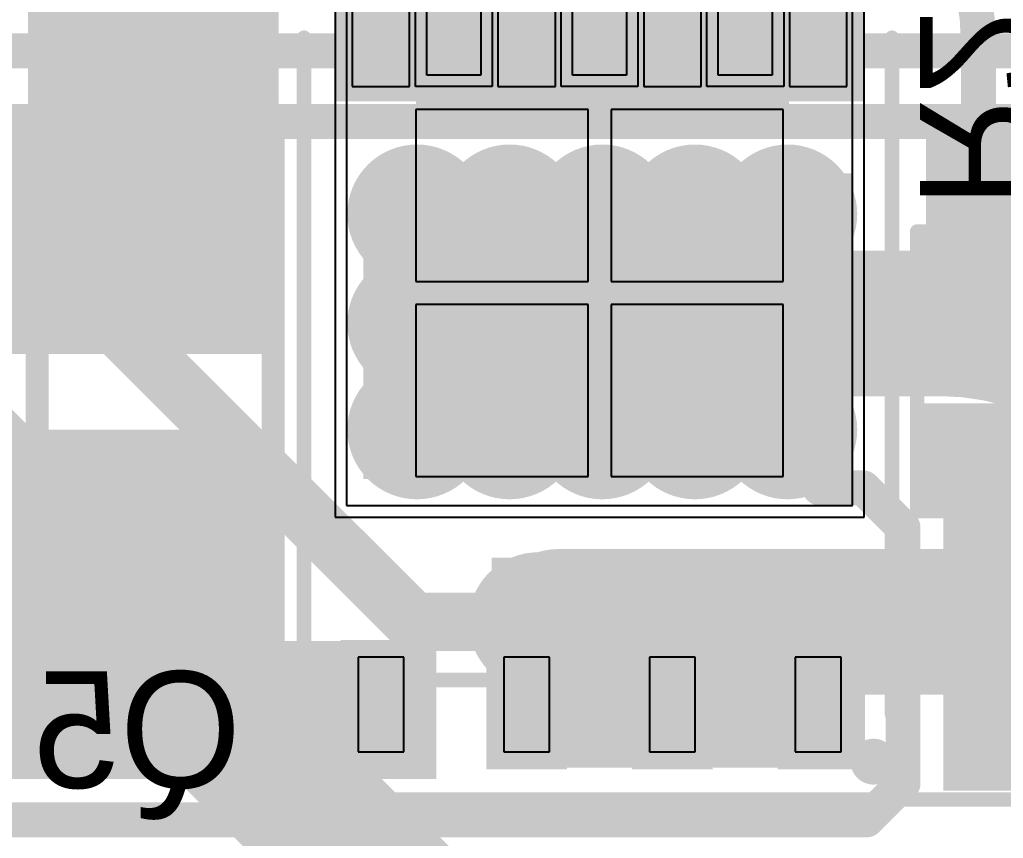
# Model space of a CAD drawing. Header units: millimetres. Extents: x 2.49 to 5.32, y 1.64 to 4.48.
# Drawn here: x 4.255 to 4.5926, y 3.1227 to 3.4037 of the extents above; entities that cross this region are included whole.
import ezdxf

# ---------------------------------------------------------------- set-up
doc = ezdxf.new("R2010")
doc.units = ezdxf.units.MM
doc.header["$MEASUREMENT"] = 0
for name, color, linetype in [('BottomLayer', 5, 'Continuous'), ('BottomOverlay', 54, 'Continuous'), ('BottomPaste', 16, 'Continuous'), ('BottomSolder', 6, 'Continuous'), ('InternalPlane1', 76, 'Continuous'), ('InternalPlane2', 16, 'Continuous'), ('Mechanical2', 216, 'Continuous'), ('MultiLayer', 9, 'Continuous'), ('TopLayer', 1, 'Continuous'), ('TopOverlay', 2, 'Continuous'), ('TopSolder', 216, 'Continuous'), ('ViaHoleLayer', 16, 'Continuous')]:
    doc.layers.add(name, color=color, linetype=linetype)

# ---------------------------------------------------------------- blocks, each defined once
blk = doc.blocks.new('VKME1451J221MV_10')
at = {"layer": 'TopOverlay', "const_width": 0.005}
for points in [[(0.20056, -0.10453), (0.10609, -0.199)], [(0.10609, -0.199), (-0.20126, -0.199)]]:
    blk.add_lwpolyline(points, dxfattribs=at)
at = {"layer": 'TopOverlay', "const_width": 0.0025}
blk.add_lwpolyline([(0.10484, -0.199, 1), (0.10734, -0.199, 1)], format="xyb", close=True, dxfattribs=at)
blk.add_lwpolyline([(0.10484, -0.199, 1), (0.10734, -0.199, 1)], format="xyb", close=True, dxfattribs=at)
blk = doc.blocks.new('VT1H471MI135000CE0_15')
at = {"layer": 'TopOverlay', "const_width": 0.005}
for points in [[(-0.2651, -0.1389), (-0.136, -0.268)], [(-0.136, -0.268), (0.26736, -0.268)]]:
    blk.add_lwpolyline(points, dxfattribs=at)
at = {"layer": 'TopOverlay', "const_width": 0.0025}
blk.add_lwpolyline([(-0.13725, -0.268, 1), (-0.13475, -0.268, 1)], format="xyb", close=True, dxfattribs=at)
blk.add_lwpolyline([(-0.13725, -0.268, 1), (-0.13475, -0.268, 1)], format="xyb", close=True, dxfattribs=at)
blk = doc.blocks.new('R__0603_B_43')
at = {"layer": 'BottomLayer'}
for points in [[(-0.015, -0.0175), (-0.015, 0.0175), (-0.045, -0.0175), (-0.045, 0.0175)], [(0.045, -0.0175), (0.045, 0.0175), (0.015, -0.0175), (0.015, 0.0175)]]:
    blk.add_solid(points, dxfattribs=at)
at = {"layer": 'BottomOverlay', "const_width": 0.005}
for points in [[(-0.048, 0.021), (-0.048, -0.021)], [(-0.048, 0.021), (0.048, 0.021)], [(0.048, 0.021), (0.048, -0.021)], [(-0.048, -0.021), (0.048, -0.021)]]:
    blk.add_lwpolyline(points, dxfattribs=at)
at = {"layer": 'BottomOverlay', "const_width": 0.0025}
for points in [[(-0.04925, 0.021, 1), (-0.04675, 0.021, 1)], [(-0.04925, 0.021, 1), (-0.04675, 0.021, 1)], [(0.04675, 0.021, 1), (0.04925, 0.021, 1)], [(0.04675, 0.021, 1), (0.04925, 0.021, 1)], [(-0.04925, -0.021, 1), (-0.04675, -0.021, 1)], [(-0.04925, -0.021, 1), (-0.04675, -0.021, 1)], [(0.04675, -0.021, 1), (0.04925, -0.021, 1)], [(0.04675, -0.021, 1), (0.04925, -0.021, 1)]]:
    blk.add_lwpolyline(points, format="xyb", close=True, dxfattribs=at)
at = {"layer": 'BottomPaste'}
for points in [[(-0.015, -0.0175), (-0.015, 0.0175), (-0.045, -0.0175), (-0.045, 0.0175)], [(0.045, -0.0175), (0.045, 0.0175), (0.015, -0.0175), (0.015, 0.0175)]]:
    blk.add_solid(points, dxfattribs=at)
at = {"layer": 'BottomSolder'}
for points in [[(-0.011, -0.0215), (-0.011, 0.0215), (-0.049, -0.0215), (-0.049, 0.0215)], [(0.049, -0.0215), (0.049, 0.0215), (0.011, -0.0215), (0.011, 0.0215)]]:
    blk.add_solid(points, dxfattribs=at)
blk = doc.blocks.new('8_P____TDFN_B_69')
at = {"layer": 'BottomLayer'}
for p, q in [((0.1873, 0.08681), (0.01191, 0.08681)), ((0.01191, 0.08681), (0.01191, -0.08681)), ((0.1873, 0.06319), (0.1873, 0.08681)), ((0.15581, 0.03681), (0.15581, 0.06319)), ((0.15581, 0.06319), (0.1873, 0.06319)), ((0.1873, 0.03681), (0.15581, 0.03681)), ((0.1873, 0.01319), (0.1873, 0.03681)), ((0.15581, -0.01319), (0.15581, 0.01319)), ((0.15581, 0.01319), (0.1873, 0.01319)), ((0.1873, -0.01319), (0.15581, -0.01319)), ((0.1873, -0.03681), (0.1873, -0.01319)), ((0.15581, -0.06319), (0.15581, -0.03681)), ((0.15581, -0.03681), (0.1873, -0.03681)), ((0.1873, -0.06319), (0.15581, -0.06319)), ((0.1873, -0.08681), (0.1873, -0.06319)), ((0.01191, -0.08681), (0.1873, -0.08681))]:
    blk.add_line(p, q, dxfattribs=at)
for points in [[(-0.07461, 0.06516), (-0.03819, 0.06516), (-0.07461, 0.08484), (-0.03819, 0.08484)], [(0.15474, 0.06319), (0.18624, 0.06319), (0.15474, 0.08681), (0.18624, 0.08681)], [(-0.07461, 0.01516), (-0.03819, 0.01516), (-0.07461, 0.03484), (-0.03819, 0.03484)], [(0.15474, 0.01319), (0.18624, 0.01319), (0.15474, 0.03681), (0.18624, 0.03681)], [(0.15474, -0.03681), (0.18624, -0.03681), (0.15474, -0.01319), (0.18624, -0.01319)], [(-0.07461, -0.03484), (-0.03819, -0.03484), (-0.07461, -0.01516), (-0.03819, -0.01516)], [(0.15474, -0.08681), (0.18624, -0.08681), (0.15474, -0.06319), (0.18624, -0.06319)], [(-0.07461, -0.08484), (-0.03819, -0.08484), (-0.07461, -0.06516), (-0.03819, -0.06516)]]:
    blk.add_solid(points, dxfattribs=at)
at = {"layer": 'BottomOverlay', "const_width": 0.005}
for points in [[(-0.05974, 0.10138), (0.17254, 0.10138)], [(-0.05974, -0.10038), (0.17254, -0.10038)]]:
    blk.add_lwpolyline(points, dxfattribs=at)
at = {"layer": 'BottomOverlay'}
for points, const_width in [([(-0.06099, 0.10138, 1), (-0.05849, 0.10138, 1)], 0.0025), ([(0.17129, 0.10138, 1), (0.17379, 0.10138, 1)], 0.0025), ([(-0.07206, -0.094, 1), (-0.07994, -0.094, 1)], 0.00787), ([(-0.08191, -0.094, 1), (-0.07797, -0.094, 1)], 0.00394), ([(-0.07403, -0.094, 1), (-0.07009, -0.094, 1)], 0.00394), ([(-0.06099, -0.10038, 1), (-0.05849, -0.10038, 1)], 0.0025), ([(0.17129, -0.10038, 1), (0.17379, -0.10038, 1)], 0.0025)]:
    blk.add_lwpolyline(points, format="xyb", close=True, dxfattribs=dict(at, const_width=const_width))
at = {"layer": 'BottomPaste'}
for p, q in [((0.18533, 0.08484), (0.15581, 0.08484)), ((0.15581, 0.08484), (0.15581, 0.06516)), ((0.18533, 0.06516), (0.18533, 0.08484)), ((-0.04016, 0.08287), (-0.07264, 0.08287)), ((-0.07264, 0.08287), (-0.07264, 0.06713)), ((-0.04016, 0.06713), (-0.04016, 0.08287)), ((-0.07264, 0.06713), (-0.04016, 0.06713)), ((0.15581, 0.06516), (0.18533, 0.06516)), ((0.081, 0.06299), (0.02195, 0.06299)), ((0.02195, 0.06299), (0.02195, 0.00394)), ((0.081, 0.00394), (0.081, 0.06299)), ((0.14793, 0.06299), (0.08888, 0.06299)), ((0.08888, 0.06299), (0.08888, 0.00394)), ((0.14793, 0.00394), (0.14793, 0.06299)), ((0.18533, 0.03484), (0.15581, 0.03484)), ((0.15581, 0.03484), (0.15581, 0.01516)), ((0.18533, 0.01516), (0.18533, 0.03484)), ((-0.04016, 0.03287), (-0.07264, 0.03287)), ((-0.07264, 0.03287), (-0.07264, 0.01713)), ((-0.04016, 0.01713), (-0.04016, 0.03287)), ((-0.07264, 0.01713), (-0.04016, 0.01713)), ((0.15581, 0.01516), (0.18533, 0.01516)), ((0.02195, 0.00394), (0.081, 0.00394)), ((0.08888, 0.00394), (0.14793, 0.00394)), ((0.081, -0.00394), (0.02195, -0.00394)), ((0.02195, -0.00394), (0.02195, -0.06299)), ((0.081, -0.06299), (0.081, -0.00394)), ((0.14793, -0.00394), (0.08888, -0.00394)), ((0.08888, -0.00394), (0.08888, -0.06299)), ((0.14793, -0.06299), (0.14793, -0.00394)), ((0.18533, -0.01516), (0.15581, -0.01516)), ((0.15581, -0.01516), (0.15581, -0.03484)), ((0.18533, -0.03484), (0.18533, -0.01516)), ((-0.04016, -0.01713), (-0.07264, -0.01713)), ((-0.07264, -0.01713), (-0.07264, -0.03287)), ((-0.04016, -0.03287), (-0.04016, -0.01713)), ((-0.07264, -0.03287), (-0.04016, -0.03287)), ((0.15581, -0.03484), (0.18533, -0.03484)), ((0.02195, -0.06299), (0.081, -0.06299)), ((0.08888, -0.06299), (0.14793, -0.06299)), ((-0.04016, -0.06713), (-0.07264, -0.06713)), ((-0.07264, -0.06713), (-0.07264, -0.08287)), ((-0.04016, -0.08287), (-0.04016, -0.06713)), ((0.18533, -0.06516), (0.15581, -0.06516)), ((0.15581, -0.06516), (0.15581, -0.08484)), ((0.18533, -0.08484), (0.18533, -0.06516)), ((-0.07264, -0.08287), (-0.04016, -0.08287)), ((0.15581, -0.08484), (0.18533, -0.08484))]:
    blk.add_line(p, q, dxfattribs=at)
at = {"layer": 'BottomSolder'}
for p, q in [((0.19124, 0.09075), (0.00797, 0.09075)), ((0.00797, 0.09075), (0.00797, -0.09075)), ((0.19124, 0.05925), (0.19124, 0.09075)), ((0.15974, 0.04075), (0.15974, 0.05925)), ((0.15974, 0.05925), (0.19124, 0.05925)), ((0.19124, 0.04075), (0.15974, 0.04075)), ((0.19124, 0.00925), (0.19124, 0.04075)), ((0.15974, -0.00925), (0.15974, 0.00925)), ((0.15974, 0.00925), (0.19124, 0.00925)), ((0.19124, -0.00925), (0.15974, -0.00925)), ((0.19124, -0.04075), (0.19124, -0.00925)), ((0.15974, -0.05925), (0.15974, -0.04075)), ((0.15974, -0.04075), (0.19124, -0.04075)), ((0.19124, -0.05925), (0.15974, -0.05925)), ((0.19124, -0.09075), (0.19124, -0.05925)), ((0.00797, -0.09075), (0.19124, -0.09075))]:
    blk.add_line(p, q, dxfattribs=at)
for points in [[(-0.07861, 0.06116), (-0.03419, 0.06116), (-0.07861, 0.08884), (-0.03419, 0.08884)], [(0.15074, 0.05919), (0.19024, 0.05919), (0.15074, 0.09081), (0.19024, 0.09081)], [(0.15074, 0.00919), (0.19024, 0.00919), (0.15074, 0.04081), (0.19024, 0.04081)], [(-0.07861, 0.01116), (-0.03419, 0.01116), (-0.07861, 0.03884), (-0.03419, 0.03884)], [(0.15074, -0.04081), (0.19024, -0.04081), (0.15074, -0.00919), (0.19024, -0.00919)], [(-0.07861, -0.03884), (-0.03419, -0.03884), (-0.07861, -0.01116), (-0.03419, -0.01116)], [(0.15074, -0.09081), (0.19024, -0.09081), (0.15074, -0.05919), (0.19024, -0.05919)], [(-0.07861, -0.08884), (-0.03419, -0.08884), (-0.07861, -0.06116), (-0.03419, -0.06116)]]:
    blk.add_solid(points, dxfattribs=at)
blk = doc.blocks.new('SOD_123W_B_83')
at = {"layer": 'BottomLayer'}
for points in [[(-0.08465, -0.02953), (-0.02559, -0.02953), (-0.08465, 0.02953), (-0.02559, 0.02953)], [(0.02559, -0.02953), (0.08465, -0.02953), (0.02559, 0.02953), (0.08465, 0.02953)]]:
    blk.add_solid(points, dxfattribs=at)
at = {"layer": 'BottomOverlay', "const_width": 0.00787}
for points in [[(-0.09112, 0.04), (-0.09112, -0.041)], [(-0.09112, 0.04), (0.09088, 0.04)], [(0.09088, 0.04), (0.09088, -0.041)], [(-0.09112, -0.041), (0.09088, -0.041)]]:
    blk.add_lwpolyline(points, dxfattribs=at)
at = {"layer": 'BottomOverlay', "const_width": 0.00394}
for points in [[(-0.09309, 0.04, 1), (-0.08915, 0.04, 1)], [(-0.09309, 0.04, 1), (-0.08915, 0.04, 1)], [(0.08891, 0.04, 1), (0.09285, 0.04, 1)], [(0.08891, 0.04, 1), (0.09285, 0.04, 1)], [(-0.09309, -0.041, 1), (-0.08915, -0.041, 1)], [(-0.09309, -0.041, 1), (-0.08915, -0.041, 1)], [(0.08891, -0.041, 1), (0.09285, -0.041, 1)], [(0.08891, -0.041, 1), (0.09285, -0.041, 1)]]:
    blk.add_lwpolyline(points, format="xyb", close=True, dxfattribs=at)
at = {"layer": 'BottomOverlay'}
blk.add_solid([(0.09088, -0.04292), (0.13988, -0.04292), (0.09088, 0.04308), (0.13988, 0.04308)], dxfattribs=at)
at = {"layer": 'BottomPaste'}
for points in [[(-0.08465, -0.02953), (-0.02559, -0.02953), (-0.08465, 0.02953), (-0.02559, 0.02953)], [(0.02559, -0.02953), (0.08465, -0.02953), (0.02559, 0.02953), (0.08465, 0.02953)]]:
    blk.add_solid(points, dxfattribs=at)
at = {"layer": 'BottomSolder'}
for points in [[(-0.08865, -0.03353), (-0.02159, -0.03353), (-0.08865, 0.03353), (-0.02159, 0.03353)], [(0.02159, -0.03353), (0.08865, -0.03353), (0.02159, 0.03353), (0.08865, 0.03353)]]:
    blk.add_solid(points, dxfattribs=at)

msp = doc.modelspace()

# ---------------------------------------------------------------- linework, layer by layer
at = {"layer": 'BottomLayer', "const_width": 0.012}
msp.add_lwpolyline([(4.56976, 3.44424, -0.143094), (4.584, 3.39549)], format="xyb", dxfattribs=at)
at = {"layer": 'BottomLayer'}
for points, const_width in [([(4.584, 3.313), (4.584, 3.39549)], 0.012), ([(4.30473, 3.3357), (4.309, 3.3357)], 0.05), ([(4.52952, 3.24298), (4.54453, 3.24298)], 0.012), ([(4.54453, 3.24298), (4.55813, 3.22938)], 0.012), ([(4.55813, 3.14152), (4.55813, 3.22938)], 0.012), ([(4.5456, 3.129), (4.55813, 3.14152)], 0.012), ([(3.984, 3.129), (4.5456, 3.129)], 0.012)]:
    msp.add_lwpolyline(points, dxfattribs=dict(at, const_width=const_width))
for points, const_width in [([(4.581, 3.39549, 1), (4.587, 3.39549, 1)], 0.006), ([(4.581, 3.39549, 1), (4.587, 3.39549, 1)], 0.006), ([(4.29223, 3.3357, 1), (4.31723, 3.3357, 1)], 0.025), ([(4.2965, 3.3357, 1), (4.3215, 3.3357, 1)], 0.025), ([(4.38545, 3.33698, 1), (4.39726, 3.33698, 1)], 0.01181), ([(4.41724, 3.33698, 1), (4.42905, 3.33698, 1)], 0.01181), ([(4.44903, 3.33698, 1), (4.46084, 3.33698, 1)], 0.01181), ([(4.48082, 3.33698, 1), (4.49263, 3.33698, 1)], 0.01181), ([(4.51262, 3.33698, 1), (4.52443, 3.33698, 1)], 0.01181), ([(4.581, 3.313, 1), (4.587, 3.313, 1)], 0.006), ([(4.38545, 3.29948, 1), (4.39726, 3.29948, 1)], 0.01181), ([(4.41724, 3.29948, 1), (4.42905, 3.29948, 1)], 0.01181), ([(4.44903, 3.29948, 1), (4.46084, 3.29948, 1)], 0.01181), ([(4.48082, 3.29948, 1), (4.49263, 3.29948, 1)], 0.01181), ([(4.51262, 3.29948, 1), (4.52443, 3.29948, 1)], 0.01181), ([(4.38545, 3.26298, 1), (4.39726, 3.26298, 1)], 0.01181), ([(4.41724, 3.26298, 1), (4.42905, 3.26298, 1)], 0.01181), ([(4.44903, 3.26298, 1), (4.46084, 3.26298, 1)], 0.01181), ([(4.48082, 3.26298, 1), (4.49263, 3.26298, 1)], 0.01181), ([(4.51262, 3.26298, 1), (4.52443, 3.26298, 1)], 0.01181), ([(4.52652, 3.24298, 1), (4.53252, 3.24298, 1)], 0.006), ([(4.54153, 3.24298, 1), (4.54753, 3.24298, 1)], 0.006), ([(4.54153, 3.24298, 1), (4.54753, 3.24298, 1)], 0.006), ([(4.55513, 3.22938, 1), (4.56113, 3.22938, 1)], 0.006), ([(4.55513, 3.22938, 1), (4.56113, 3.22938, 1)], 0.006), ([(4.42709, 3.197, 1), (4.43891, 3.197, 1)], 0.01181), ([(4.45889, 3.197, 1), (4.4707, 3.197, 1)], 0.01181), ([(4.49068, 3.197, 1), (4.50249, 3.197, 1)], 0.01181), ([(4.52247, 3.197, 1), (4.53428, 3.197, 1)], 0.01181), ([(4.55513, 3.14152, 1), (4.56113, 3.14152, 1)], 0.006), ([(4.55513, 3.14152, 1), (4.56113, 3.14152, 1)], 0.006), ([(4.5426, 3.129, 1), (4.5486, 3.129, 1)], 0.006), ([(4.5426, 3.129, 1), (4.5486, 3.129, 1)], 0.006)]:
    msp.add_lwpolyline(points, format="xyb", close=True, dxfattribs=dict(at, const_width=const_width))
for points in [[(4.391, 3.368), (4.519, 3.368), (4.391, 3.473), (4.519, 3.473)], [(4.211, 3.289), (4.345, 3.289), (4.211, 3.3737), (4.345, 3.3737)], [(4.566, 3.289), (4.699, 3.289), (4.566, 3.3737), (4.699, 3.3737)], [(4.572, 3.139), (4.7, 3.139), (4.572, 3.268), (4.7, 3.268)], [(4.228, 3.143), (4.346, 3.143), (4.228, 3.263), (4.346, 3.263)], [(4.417, 3.14691), (4.54513, 3.14691), (4.417, 3.219), (4.54513, 3.219)], [(4.236, 3.143), (4.398, 3.143), (4.236, 3.1904), (4.398, 3.1904)]]:
    msp.add_solid(points, dxfattribs=at)
at = {"layer": 'BottomSolder', "const_width": 0.01581}
for points in [[(4.38345, 3.33698, 1), (4.39926, 3.33698, 1)], [(4.41524, 3.33698, 1), (4.43105, 3.33698, 1)], [(4.44703, 3.33698, 1), (4.46284, 3.33698, 1)], [(4.47882, 3.33698, 1), (4.49463, 3.33698, 1)], [(4.51062, 3.33698, 1), (4.52643, 3.33698, 1)], [(4.38345, 3.29948, 1), (4.39926, 3.29948, 1)], [(4.41524, 3.29948, 1), (4.43105, 3.29948, 1)], [(4.44703, 3.29948, 1), (4.46284, 3.29948, 1)], [(4.47882, 3.29948, 1), (4.49463, 3.29948, 1)], [(4.51062, 3.29948, 1), (4.52643, 3.29948, 1)], [(4.38345, 3.26298, 1), (4.39926, 3.26298, 1)], [(4.41524, 3.26298, 1), (4.43105, 3.26298, 1)], [(4.44703, 3.26298, 1), (4.46284, 3.26298, 1)], [(4.47882, 3.26298, 1), (4.49463, 3.26298, 1)], [(4.51062, 3.26298, 1), (4.52643, 3.26298, 1)], [(4.42509, 3.197, 1), (4.44091, 3.197, 1)], [(4.45689, 3.197, 1), (4.4727, 3.197, 1)], [(4.48868, 3.197, 1), (4.50449, 3.197, 1)], [(4.52047, 3.197, 1), (4.53628, 3.197, 1)]]:
    msp.add_lwpolyline(points, format="xyb", close=True, dxfattribs=at)
at = {"layer": 'InternalPlane1', "const_width": 0.02391}
for points in [[(4.3794, 3.33698, 1), (4.40331, 3.33698, 1)], [(4.41119, 3.33698, 1), (4.4351, 3.33698, 1)], [(4.44298, 3.33698, 1), (4.46689, 3.33698, 1)], [(4.47478, 3.33698, 1), (4.49868, 3.33698, 1)], [(4.50657, 3.33698, 1), (4.53047, 3.33698, 1)], [(4.3794, 3.29948, 1), (4.40331, 3.29948, 1)], [(4.41119, 3.29948, 1), (4.4351, 3.29948, 1)], [(4.44298, 3.29948, 1), (4.46689, 3.29948, 1)], [(4.47478, 3.29948, 1), (4.49868, 3.29948, 1)], [(4.50657, 3.29948, 1), (4.53047, 3.29948, 1)], [(4.3794, 3.26298, 1), (4.40331, 3.26298, 1)], [(4.41119, 3.26298, 1), (4.4351, 3.26298, 1)], [(4.44298, 3.26298, 1), (4.46689, 3.26298, 1)], [(4.47478, 3.26298, 1), (4.49868, 3.26298, 1)], [(4.50657, 3.26298, 1), (4.53047, 3.26298, 1)], [(4.42105, 3.197, 1), (4.44495, 3.197, 1)], [(4.45284, 3.197, 1), (4.47675, 3.197, 1)], [(4.48463, 3.197, 1), (4.50854, 3.197, 1)], [(4.51642, 3.197, 1), (4.54033, 3.197, 1)]]:
    msp.add_lwpolyline(points, format="xyb", close=True, dxfattribs=at)
at = {"layer": 'InternalPlane2', "const_width": 0.02391}
for points in [[(4.3794, 3.33698, 1), (4.40331, 3.33698, 1)], [(4.41119, 3.33698, 1), (4.4351, 3.33698, 1)], [(4.44298, 3.33698, 1), (4.46689, 3.33698, 1)], [(4.47478, 3.33698, 1), (4.49868, 3.33698, 1)], [(4.50657, 3.33698, 1), (4.53047, 3.33698, 1)], [(4.3794, 3.29948, 1), (4.40331, 3.29948, 1)], [(4.41119, 3.29948, 1), (4.4351, 3.29948, 1)], [(4.44298, 3.29948, 1), (4.46689, 3.29948, 1)], [(4.47478, 3.29948, 1), (4.49868, 3.29948, 1)], [(4.50657, 3.29948, 1), (4.53047, 3.29948, 1)], [(4.3794, 3.26298, 1), (4.40331, 3.26298, 1)], [(4.41119, 3.26298, 1), (4.4351, 3.26298, 1)], [(4.44298, 3.26298, 1), (4.46689, 3.26298, 1)], [(4.47478, 3.26298, 1), (4.49868, 3.26298, 1)], [(4.50657, 3.26298, 1), (4.53047, 3.26298, 1)], [(4.42105, 3.197, 1), (4.44495, 3.197, 1)], [(4.45284, 3.197, 1), (4.47675, 3.197, 1)], [(4.48463, 3.197, 1), (4.50854, 3.197, 1)], [(4.51642, 3.197, 1), (4.54033, 3.197, 1)]]:
    msp.add_lwpolyline(points, format="xyb", close=True, dxfattribs=at)
at = {"layer": 'Mechanical2', "const_width": 0.015}
msp.add_lwpolyline([(5.30364, 3.062, 1), (2.50836, 3.062, 1)], format="xyb", close=True, dxfattribs=at)
at = {"layer": 'MultiLayer', "const_width": 0.01181}
for points in [[(4.38545, 3.33698, 1), (4.39726, 3.33698, 1)], [(4.41724, 3.33698, 1), (4.42905, 3.33698, 1)], [(4.44903, 3.33698, 1), (4.46084, 3.33698, 1)], [(4.48082, 3.33698, 1), (4.49263, 3.33698, 1)], [(4.51262, 3.33698, 1), (4.52443, 3.33698, 1)], [(4.38545, 3.29948, 1), (4.39726, 3.29948, 1)], [(4.41724, 3.29948, 1), (4.42905, 3.29948, 1)], [(4.44903, 3.29948, 1), (4.46084, 3.29948, 1)], [(4.48082, 3.29948, 1), (4.49263, 3.29948, 1)], [(4.51262, 3.29948, 1), (4.52443, 3.29948, 1)], [(4.38545, 3.26298, 1), (4.39726, 3.26298, 1)], [(4.41724, 3.26298, 1), (4.42905, 3.26298, 1)], [(4.44903, 3.26298, 1), (4.46084, 3.26298, 1)], [(4.48082, 3.26298, 1), (4.49263, 3.26298, 1)], [(4.51262, 3.26298, 1), (4.52443, 3.26298, 1)], [(4.42709, 3.197, 1), (4.43891, 3.197, 1)], [(4.45889, 3.197, 1), (4.4707, 3.197, 1)], [(4.49068, 3.197, 1), (4.50249, 3.197, 1)], [(4.52247, 3.197, 1), (4.53428, 3.197, 1)]]:
    msp.add_lwpolyline(points, format="xyb", close=True, dxfattribs=at)
at = {"layer": 'TopLayer'}
for points, const_width in [([(3.97928, 3.393), (4.723, 3.393)], 0.012), ([(3.9589, 3.36879), (4.742, 3.36879)], 0.012), ([(4.24121, 3.34579), (4.39, 3.197)], 0.02), ([(4.45494, 3.29948), (4.5711, 3.29948)], 0.05), ([(4.20748, 3.27948), (4.41796, 3.069)], 0.05), ([(4.43414, 3.27948), (4.45494, 3.27948)], 0.05), ([(4.44, 3.197), (4.46479, 3.197)], 0.05), ([(4.46479, 3.197), (4.52838, 3.197)], 0.05), ([(4.52838, 3.197), (4.58447, 3.197)], 0.05), ([(4.39, 3.197), (4.433, 3.197)], 0.02), ([(4.433, 3.197), (4.44, 3.197)], 0.02)]:
    msp.add_lwpolyline(points, dxfattribs=dict(at, const_width=const_width))
for points, const_width in [([(4.38545, 3.33698, 1), (4.39726, 3.33698, 1)], 0.01181), ([(4.41724, 3.33698, 1), (4.42905, 3.33698, 1)], 0.01181), ([(4.44903, 3.33698, 1), (4.46084, 3.33698, 1)], 0.01181), ([(4.48082, 3.33698, 1), (4.49263, 3.33698, 1)], 0.01181), ([(4.51262, 3.33698, 1), (4.52443, 3.33698, 1)], 0.01181), ([(4.44244, 3.29948, 1), (4.46744, 3.29948, 1)], 0.025), ([(4.5586, 3.29948, 1), (4.5836, 3.29948, 1)], 0.025), ([(4.5586, 3.29948, 1), (4.5836, 3.29948, 1)], 0.025), ([(4.38545, 3.29948, 1), (4.39726, 3.29948, 1)], 0.01181), ([(4.41724, 3.29948, 1), (4.42905, 3.29948, 1)], 0.01181), ([(4.44903, 3.29948, 1), (4.46084, 3.29948, 1)], 0.01181), ([(4.48082, 3.29948, 1), (4.49263, 3.29948, 1)], 0.01181), ([(4.51262, 3.29948, 1), (4.52443, 3.29948, 1)], 0.01181), ([(4.42164, 3.27948, 1), (4.44664, 3.27948, 1)], 0.025), ([(4.44244, 3.27948, 1), (4.46744, 3.27948, 1)], 0.025), ([(4.38545, 3.26298, 1), (4.39726, 3.26298, 1)], 0.01181), ([(4.41724, 3.26298, 1), (4.42905, 3.26298, 1)], 0.01181), ([(4.44903, 3.26298, 1), (4.46084, 3.26298, 1)], 0.01181), ([(4.48082, 3.26298, 1), (4.49263, 3.26298, 1)], 0.01181), ([(4.51262, 3.26298, 1), (4.52443, 3.26298, 1)], 0.01181), ([(4.4275, 3.197, 1), (4.4525, 3.197, 1)], 0.025), ([(4.45229, 3.197, 1), (4.47729, 3.197, 1)], 0.025), ([(4.45229, 3.197, 1), (4.47729, 3.197, 1)], 0.025), ([(4.51588, 3.197, 1), (4.54088, 3.197, 1)], 0.025), ([(4.51588, 3.197, 1), (4.54088, 3.197, 1)], 0.025), ([(4.57197, 3.197, 1), (4.59697, 3.197, 1)], 0.025), ([(4.57197, 3.197, 1), (4.59697, 3.197, 1)], 0.025), ([(4.385, 3.197, 1), (4.395, 3.197, 1)], 0.01), ([(4.385, 3.197, 1), (4.395, 3.197, 1)], 0.01), ([(4.42709, 3.197, 1), (4.43891, 3.197, 1)], 0.01181), ([(4.428, 3.197, 1), (4.438, 3.197, 1)], 0.01), ([(4.428, 3.197, 1), (4.438, 3.197, 1)], 0.01), ([(4.435, 3.197, 1), (4.445, 3.197, 1)], 0.01), ([(4.45889, 3.197, 1), (4.4707, 3.197, 1)], 0.01181), ([(4.49068, 3.197, 1), (4.50249, 3.197, 1)], 0.01181), ([(4.52247, 3.197, 1), (4.53428, 3.197, 1)], 0.01181)]:
    msp.add_lwpolyline(points, format="xyb", close=True, dxfattribs=dict(at, const_width=const_width))
at = {"layer": 'TopLayer', "const_width": 0.05}
for points in [[(4.5711, 3.29948, -0.198912), (4.64181, 3.27019)], [(4.58447, 3.197, -0.198912), (4.64, 3.174)]]:
    msp.add_lwpolyline(points, format="xyb", dxfattribs=at)
at = {"layer": 'TopLayer'}
msp.add_solid([(4.373, 3.246), (4.541, 3.246), (4.373, 3.351), (4.541, 3.351)], dxfattribs=at)
at = {"layer": 'TopSolder', "const_width": 0.01581}
for points in [[(4.38345, 3.33698, 1), (4.39926, 3.33698, 1)], [(4.41524, 3.33698, 1), (4.43105, 3.33698, 1)], [(4.44703, 3.33698, 1), (4.46284, 3.33698, 1)], [(4.47882, 3.33698, 1), (4.49463, 3.33698, 1)], [(4.51062, 3.33698, 1), (4.52643, 3.33698, 1)], [(4.38345, 3.29948, 1), (4.39926, 3.29948, 1)], [(4.41524, 3.29948, 1), (4.43105, 3.29948, 1)], [(4.44703, 3.29948, 1), (4.46284, 3.29948, 1)], [(4.47882, 3.29948, 1), (4.49463, 3.29948, 1)], [(4.51062, 3.29948, 1), (4.52643, 3.29948, 1)], [(4.38345, 3.26298, 1), (4.39926, 3.26298, 1)], [(4.41524, 3.26298, 1), (4.43105, 3.26298, 1)], [(4.44703, 3.26298, 1), (4.46284, 3.26298, 1)], [(4.47882, 3.26298, 1), (4.49463, 3.26298, 1)], [(4.51062, 3.26298, 1), (4.52643, 3.26298, 1)], [(4.42509, 3.197, 1), (4.44091, 3.197, 1)], [(4.45689, 3.197, 1), (4.4727, 3.197, 1)], [(4.48868, 3.197, 1), (4.50449, 3.197, 1)], [(4.52047, 3.197, 1), (4.53628, 3.197, 1)]]:
    msp.add_lwpolyline(points, format="xyb", close=True, dxfattribs=at)
at = {"layer": 'ViaHoleLayer', "const_width": 0.00591}
for points in [[(4.3884, 3.33698, 1), (4.39431, 3.33698, 1)], [(4.42019, 3.33698, 1), (4.4261, 3.33698, 1)], [(4.45198, 3.33698, 1), (4.45789, 3.33698, 1)], [(4.48378, 3.33698, 1), (4.48968, 3.33698, 1)], [(4.51557, 3.33698, 1), (4.52147, 3.33698, 1)], [(4.3884, 3.29948, 1), (4.39431, 3.29948, 1)], [(4.42019, 3.29948, 1), (4.4261, 3.29948, 1)], [(4.45198, 3.29948, 1), (4.45789, 3.29948, 1)], [(4.48378, 3.29948, 1), (4.48968, 3.29948, 1)], [(4.51557, 3.29948, 1), (4.52147, 3.29948, 1)], [(4.3884, 3.26298, 1), (4.39431, 3.26298, 1)], [(4.42019, 3.26298, 1), (4.4261, 3.26298, 1)], [(4.45198, 3.26298, 1), (4.45789, 3.26298, 1)], [(4.48378, 3.26298, 1), (4.48968, 3.26298, 1)], [(4.51557, 3.26298, 1), (4.52147, 3.26298, 1)], [(4.43005, 3.197, 1), (4.43595, 3.197, 1)], [(4.46184, 3.197, 1), (4.46774, 3.197, 1)], [(4.49363, 3.197, 1), (4.49954, 3.197, 1)], [(4.52542, 3.197, 1), (4.53133, 3.197, 1)]]:
    msp.add_lwpolyline(points, format="xyb", close=True, dxfattribs=at)

# ---------------------------------------------------------------- block references
for name, p, rotation in [('VT1H471MI135000CE0_15', (4.421, 3.445), 360), ('SOD_123W_B_83', (4.301, 3.28059), 90), ('8_P____TDFN_B_69', (4.454, 3.225), 90), ('R__0603_B_43', (4.584, 3.283), 90), ('VKME1451J221MV_10', (4.46384, 2.937), 180)]:
    msp.add_blockref(name, p, dxfattribs=dict(rotation=rotation))

# ---------------------------------------------------------------- texts
at = {"layer": 'BottomOverlay', "text_generation_flag": 2}
msp.add_text('R26', height=0.04, rotation=270, dxfattribs=at).set_placement((4.564, 3.339))
msp.add_text('Q5', height=0.04, dxfattribs=at).set_placement((4.331, 3.14))

doc.saveas('drawing.dxf')
